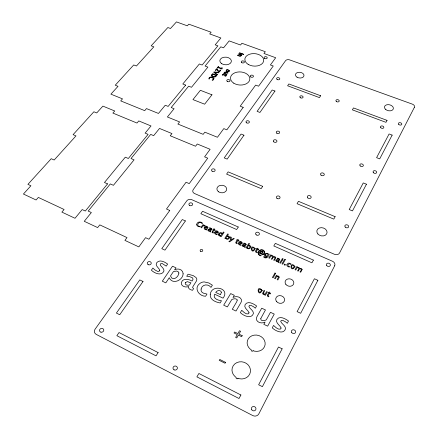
<?xml version="1.0" encoding="UTF-8"?>
<svg xmlns="http://www.w3.org/2000/svg" width="438" height="438" viewBox="0 0 438 438"><rect width="100%" height="100%" fill="white"/><g stroke="black" fill="none" stroke-linecap="round" stroke-linejoin="round"><path stroke-width="0.66" d="M294.243 266.205C292.217 272.337 289.633 262.701 294.243 266.205M201.108 289.025L201.102 290.662L201.83 292.064L203.254 293.093L206.971 294.073L205.625 296.225C198.721 296.367 193.377 287.711 200.117 283.282A6.674 5.732 2.1 0 1 204.185 281.908L208.931 283.008L212.386 285.204L211.006 287.41C208.307 283.605 202.126 284.142 201.108 289.025M212.041 75.287C212.43 76.935 215.365 77.208 216.06 75.528L212.715 74.257L212.041 75.287M224.699 72.741L224.962 73.458L226.988 74.219L226.698 74.597L223.572 73.42L223.862 73.042L224.453 73.266C223.473 71.131 227.399 72.182 228.017 72.905L227.722 73.277L225.351 72.407L224.699 72.741M188.532 286.797C188.181 289.053 190.859 289.934 192.583 290.285L193.601 288.527L192.572 287.651L192.966 286.534L196.635 280.692L196.832 279.083L196.109 277.61L193.295 275.644L188.066 274.188L186.708 276.241L189.293 276.488L192.468 277.801L193.07 279.22L192.058 281.065C188.855 279.033 182.547 277.84 181.283 282.724L181.409 284.147L182.197 285.412A5.409 4.615 -0.7 0 0 185.816 286.956L188.532 286.797M212.748 231.992L213.47 232.698L213.224 233.076L211.987 232.304L213.301 229.758L212.83 229.55L213.925 228.811L214.636 229.063L214.242 229.654L215.217 230.092L214.948 230.498L213.974 230.059L212.748 231.992M238.447 243.227L238.524 243.928A1.96 1.604 6.2 0 0 239.236 244.787L240.922 245.362L241.196 244.919L239.531 244.322L239.367 242.937C245.734 246.167 240.161 237.954 238.447 243.227M257.927 252.655L258.699 254.757L260.369 255.693L260.993 255.858L261.196 255.518C255.869 255.135 259.619 247.766 263.43 250.651C266.841 253.137 259.329 257.139 263.276 251.79C261.973 250.541 259.4 251.313 259.455 253.224L260.303 253.947L261.475 253.772C262.039 256.482 265.68 253.405 264.64 251.543C263.353 248.576 258.31 249.479 257.927 252.655M213.952 78.561L213.24 79.924L212.72 80.357L212.151 80.138C215.956 78.418 209.178 75.719 209.265 79.043L208.745 78.845C209.036 76.261 213.136 76.513 213.952 78.561M262.242 290.399C257.807 298.793 255.852 283.364 262.242 290.399M246.2 244.294L245.039 246.578L245.214 247.382L244.634 247.24A0.63 0.515 6.9 0 1 244.262 246.742L242.805 246.424L242.099 245.45C242.471 243.386 245.039 245.844 245.411 244.399L244.957 243.813L243.599 243.55L243.884 243.09L245.346 243.451L246.2 244.294M210.229 294.451C209.632 299.827 215.852 302.187 220.128 302.965L221.469 300.758C218.901 300.298 215.808 299.745 214.401 297.265L214.198 295.836L214.686 294.205L223.046 298.168C230.76 288.089 211.423 283.643 210.229 294.451M261.437 290.093C259.197 296.521 256.772 286.425 261.437 290.093M255.272 248.735C250.963 256.46 249.206 242.241 255.272 248.735M214.609 232.562L214.664 233.24A1.938 1.571 3.3 0 0 215.348 234.084L217.007 234.648L217.292 234.215L215.655 233.629L215.523 232.271C221.798 235.403 216.377 227.415 214.609 232.562M254.505 248.456C252.299 254.369 250.076 245.066 254.505 248.456M241.546 242.559L241.343 243.287L239.657 242.532L240.692 241.973L241.546 242.559M204.19 227.897L204.245 228.57A1.927 1.56 2 0 0 204.913 229.408L206.555 229.966L206.845 229.534L205.225 228.959L205.11 227.618C211.335 230.7 205.986 222.805 204.19 227.897M265.368 254.982L265.516 255.704L266.928 256.049L268.105 254.642C267.645 253.213 265.581 253.542 265.368 254.982M211.8 228.937L210.574 231.149L210.722 231.932L210.152 231.79A0.619 0.504 2.5 0 1 209.802 231.308L208.379 230.996L207.716 230.054C207.721 228.264 214.74 230.366 209.265 228.214L209.561 227.765L210.333 227.897L211.8 228.937M260.796 318.525L261.026 319.932C262.515 321.262 264.711 320.605 266.315 319.844L270.476 312.316L274.248 314.09L267.645 326.151L263.835 324.334L265.099 322.045C262.269 323.682 257.938 323.074 256.504 319.888L256.367 318.295L256.986 316.592L261.716 308.188L265.461 309.951L260.796 318.525M264.552 254.85C264.289 256.186 266.112 257.007 267.131 256.301L266.496 257.21A1.035 0.854 9.7 0 1 265.598 257.456L263.955 256.504L263.583 256.964C265.932 259.526 268.631 256.772 269.255 254.21L268.198 253.952A1.56 1.281 9.7 0 0 267.459 253.323L265.631 253.378L264.552 254.85M278.535 276.909L277.15 279.663L277.878 279.991L279.367 277.183L278.634 276.11L276.832 276.159L277.183 275.54L276.455 275.212L274.593 278.497L275.321 278.825L276.526 276.696L277.834 276.449L278.535 276.909M220.111 70.075C219.263 73.009 217.593 69.313 216.596 68.662L215.272 70.321L215.764 70.507L216.733 69.297L217.85 71.153L218.693 71.608A1.177 0.788 2.5 0 0 219.471 71.613L220.517 70.704L220.61 70.261L220.111 70.075M217.691 231.905L217.472 232.616L215.825 231.877L216.865 231.33L217.691 231.905M207.273 227.251L207.048 227.957L205.411 227.223L206.451 226.681L207.273 227.251M241.174 55.56C240.736 57.258 238.371 55.593 237.456 55.407L237.741 55.051C238.228 55.517 241.519 56.688 240.429 54.881L238.442 54.153L238.721 53.797L241.787 54.92L241.508 55.281L240.933 55.068L241.174 55.56M263.32 293.301L263.649 293.931L264.853 293.964L265.34 293.778L266.589 291.582L267.328 291.922L265.401 295.316L264.661 294.977L265.023 294.336L263.621 294.533L262.504 293.717L264.01 290.389L264.744 290.728L263.32 293.301M278.738 261.667L278.946 262.499L278.354 262.351A0.641 0.531 11.4 0 1 277.96 261.836L276.471 261.508L275.721 260.506C276.044 258.376 278.716 260.917 279.039 259.422L278.557 258.814L277.172 258.551L277.446 258.075L279.772 259.115L278.738 261.667M250.06 246.523C250.18 248.122 247.842 249.118 247.229 247.371L248.105 245.948L249.244 245.855L250.06 246.523M237.226 300.096L236.728 301.76L232.282 309.277L235.989 311.046L240.873 302.729L241.502 301.076L241.393 299.537C239.986 296.433 235.781 295.946 233.016 297.462L234.314 295.289L230.673 293.575L223.681 305.171L227.355 306.923L231.757 299.57C233.339 298.858 235.496 298.201 236.963 299.499L237.226 300.096M196.7 224.218L196.914 225.493L197.626 226.178L199.52 226.84L200.325 226.386C194.844 226.868 199.301 219.498 202.17 223.67L202.531 223.134C200.818 221.343 197.335 221.519 196.7 224.218M250.881 246.72C250.914 248.702 247.782 249.78 246.994 247.76L246.671 248.105L246.057 247.831L248.833 243.32L249.529 243.627L248.319 245.603L249.999 245.526L250.881 246.72M228.828 237.04C228.91 238.595 226.605 239.597 226.008 237.872L226.9 236.476L228.039 236.383L228.828 237.04M230.656 236.98L230.18 240.676L228.86 241.508L229.578 241.831L234.292 238.606L233.64 238.316L231.023 240.084L231.401 237.314L230.656 236.98M260.079 252.852L260.358 253.531L261.322 253.476L262.543 251.888L261.125 251.609L260.079 252.852M219.274 234.489L219.367 235.211L220.725 235.545L222.044 234.062C221.524 232.567 219.547 233.109 219.274 234.489M221.332 292.261L220.538 294.719L215.715 292.442C216.821 290.717 219.394 289.666 220.976 291.385L221.332 292.261M229.643 237.237C229.621 239.164 226.539 240.248 225.762 238.25L225.433 238.59L224.831 238.321L227.689 233.897L228.368 234.199L227.125 236.137L228.795 236.066L229.643 237.237M218.458 234.39C218.108 235.715 219.936 236.449 220.916 235.792L220.549 236.356L221.234 236.668L224.081 232.288L223.396 231.981L222.285 233.689C221.573 231.839 218.77 232.649 218.458 234.39M178.901 273.033C178.567 275.688 176.459 278.311 173.733 278.732L171.729 278.037L170.491 275.94L173.448 271.571L176.717 271.029L178.529 272.02L178.901 273.033M183.128 273.81C182.876 280.517 172.167 284.979 169.287 277.719L165.805 282.877L162.301 281.196L172.512 266.195L175.977 267.826L174.587 269.885C177.697 267.722 183.358 269.611 183.128 273.81M286.967 264.53L286.89 264.891A2.228 1.834 12.8 0 0 287.147 265.948L288.631 266.901L289.359 267.065L289.638 266.561C286.107 266.819 288.708 261.858 290.761 264.459L291.035 263.972L289.151 263.139A1.845 1.517 12.8 0 0 287.974 263.32L286.967 264.53M281.087 328.035L280.506 329.064C277.752 329.869 275.464 327 273.564 325.45L272.255 327.859C275.316 330.947 283.813 335.01 285.56 328.659C285.406 325.456 281.743 324.131 280.703 321.393L281.245 320.463L282.767 320.397L285.466 321.782L287.295 323.293L288.511 320.999C285.472 318.809 279.674 315.344 276.871 319.499C275.223 323.162 280.074 325.073 281.087 328.035M295.037 266.851C289.348 274.007 290.027 259.247 295.037 266.851M249.052 312.809L248.45 313.805C245.767 314.594 243.533 311.829 241.705 310.29L240.342 312.639C243.375 315.716 251.587 319.543 253.454 313.416C253.405 310.312 249.819 309.014 248.877 306.348L249.446 305.45L250.947 305.385L253.569 306.737L255.332 308.199L256.602 305.97C253.607 303.78 247.968 300.506 245.149 304.509C243.402 308.024 248.138 309.934 249.052 312.809M229.496 70.94C224.76 75.161 225.329 65.941 229.496 70.94M276.608 260.353L276.723 260.982L277.451 261.251L278.059 261.223L278.535 260.402L277.243 260.046L276.608 260.353M302.121 269.474L300.692 272.266L299.959 271.938C301.634 270.783 301.815 267.881 299.406 268.992L298.223 271.16L297.49 270.832C299.176 269.682 299.351 266.775 296.942 267.892L295.754 270.054L295.026 269.726L296.8 266.507L297.528 266.83L297.194 267.432L298.93 267.366L299.658 268.532L301.377 268.456L302.121 269.474M242.981 245.302L243.074 245.915L243.78 246.172L244.382 246.151L244.88 245.351L243.616 245.001L242.981 245.302M267.443 295.081L267.596 296.351L268.697 296.849L268.937 296.422L268.122 295.623L269.31 293.422L270.372 293.914L270.635 293.455L269.567 292.962L269.95 292.283L269.178 292.004L268.833 292.617L268.324 292.381L268.061 292.847L268.571 293.082L267.443 295.081M211.609 74.964L211.494 75.287A2.004 1.358 2.1 0 0 211.762 76.19C213.257 77.712 215.983 77.367 216.832 75.298L212.583 73.688L211.609 74.964M159.771 270.372L159.109 271.286L157.614 271.401L154.789 269.852L152.895 268.034L151.384 270.197C154.34 273.263 161.814 276.438 163.965 270.936C164.091 268.308 161.37 266.95 160.209 264.88L160.762 263.583L162.219 263.523L166.216 266.129L167.628 264.076C164.748 261.875 159.541 259.126 156.7 262.707C154.702 265.8 159.087 267.744 159.771 270.372M221.874 67.819L221.644 68.454L218.31 67.206L218.754 66.653L218.332 66.494L217.149 67.972L217.571 68.131L218.014 67.578L221.924 69.04L222.307 67.983L221.874 67.819M275.82 257.725L274.33 260.457L273.613 260.134C275.316 259.022 275.551 256.164 273.148 257.254L271.916 259.373L271.199 259.05C272.907 257.944 273.137 255.086 270.739 256.181L269.501 258.294L268.79 257.971L270.635 254.823L271.341 255.14L270.996 255.732L272.721 255.666L273.405 256.81L275.108 256.734L275.82 257.725M253.065 350.674L253.027 350.778A0.942 0.849 14.2 0 1 251.773 351.117A0.942 0.849 14.2 0 1 251.341 349.951L250.207 349.081A9.088 8.125 14.2 0 1 251.784 335.842A9.088 8.125 14.2 0 1 265.072 342.363A9.088 8.125 14.2 0 1 254.434 351.156L253.065 350.674M237.96 378.218L237.916 378.328A0.969 0.898 14.2 0 1 236.624 378.684A0.969 0.898 14.2 0 1 236.197 377.457L235.047 376.543A9.313 8.568 14.3 0 1 236.859 362.609A9.313 8.568 14.3 0 1 250.405 369.458A9.313 8.568 14.3 0 1 239.362 378.722L237.96 378.218M255.688 251.007L255.819 252.173L256.865 252.633L257.101 252.239L256.334 251.505L257.489 249.496L258.502 249.95L258.759 249.523L257.747 249.074L258.119 248.456L257.38 248.198L257.046 248.757L256.558 248.543L256.301 248.965L256.788 249.184L255.688 251.007M208.587 229.912L208.663 230.503L209.348 230.755L209.944 230.733L210.459 229.961L209.227 229.621L208.587 229.912M185.455 282.614L185.203 283.249C185.17 285.346 187.951 285.412 189.44 285.089L190.93 282.8L187.218 281.645L185.455 282.614M235.923 242.165L236.033 243.309L237.062 243.758L237.303 243.375L236.553 242.652L237.746 240.676L238.743 241.124L239 240.708L238.009 240.259L238.387 239.657L237.664 239.4L237.314 239.953L236.838 239.739L236.58 240.155L237.057 240.369L235.923 242.165M228.986 70.945L228.866 71.23C228.231 71.969 226.019 71.372 226.462 70.315L227.557 70.036L228.986 70.945M222.416 74.767L222.252 75.095L222.646 75.243L223.353 74.849L225.378 75.582L224.951 76.124L225.378 76.289L226.665 75.582L225.871 74.947L225.669 75.205L223.407 74.405L222.416 74.767M414.408 107.283L339.532 253.016A3.991 3.17 16.4 0 1 334.413 254.275L194.642 193.569A3.696 2.863 1 0 1 193.196 189.665L285.56 60.69A3.165 2.08 6.4 0 1 289.726 59.913L412.273 104.107A3.405 2.25 13.9 0 1 414.408 107.283M334.665 265.778L258.874 413.795A4.637 4.364 27.2 0 1 252.742 415.553L96.278 334.413A4.353 3.778 -17.2 0 1 95.084 329.201L186.78 200.845A3.739 2.94 0.3 0 1 191.86 199.723L332.469 261.256A4.041 3.258 16.9 0 1 334.665 265.778M282.149 348.801L262.395 386.666L258.634 384.767L278.48 347.027L282.149 348.801M317.873 280.309L300.671 313.285L297.106 311.626L314.396 278.749L317.873 280.309M366.458 184.206L352.48 210.908L349.206 209.556L363.261 182.925L366.458 184.206M392.152 135.112L379.713 158.879L376.592 157.669L389.103 133.968L392.152 135.112M335.125 216.668L333.8 219.126L297.057 203.697L298.459 201.316L335.125 216.668M387.039 120.373L385.977 122.344L352.366 109.845L353.488 107.934L387.039 120.373M240.9 394.994L239.006 398.52L196.897 376.861L198.89 373.472L240.9 394.994M313.384 260.112L311.933 262.811L273.81 245.959L275.343 243.347L313.384 260.112M284.585 264.136L284.174 264.864L285.078 265.269L285.488 264.541L284.585 264.136M242.198 335.689L241.639 336.669L238.392 335.086L236.755 337.961L235.639 337.419L237.281 334.55L234.04 332.968L234.604 331.993L237.845 333.57L239.471 330.728L240.577 331.265L238.951 334.112L242.198 335.689M285.341 259.586L282.718 264.213L281.995 263.89L284.623 259.263L285.341 259.586M274.27 274.221L272.403 277.5L273.131 277.829L274.998 274.549L274.27 274.221M274.949 273.038L274.61 273.63L275.338 273.958L275.672 273.367L274.949 273.038M282.368 260.062L280.555 263.243L279.833 262.92L281.65 259.745L282.368 260.062M283.019 258.913L282.696 259.488L281.979 259.17L282.307 258.595L283.019 258.913M225.526 362.363L225.028 363.244L219.214 360.326L219.723 359.45L225.526 362.363M158.123 352.585L156.037 355.848L116.858 335.694L119.026 332.551L158.123 352.585M238.267 227.01L236.651 229.539L200.867 213.722L202.553 211.275L238.267 227.01M262.669 186.331L261.19 188.636L226.605 174.116L228.149 171.877L262.669 186.331M320.638 95.747L319.45 97.603L287.613 85.766L288.861 83.959L320.638 95.747M204.995 225.46L204.655 225.959L202.909 225.904L201.584 227.859L200.911 227.557L202.92 224.601L203.588 224.902L203.216 225.455L203.621 225.28A1.336 1.079 1.8 0 1 204.792 225.351L204.995 225.46M143.018 281.475L119.727 314.741L116.404 313.066L139.771 279.904L143.018 281.475M185.405 220.938L164.956 250.142L161.786 248.669L182.307 219.547L185.405 220.938M243.966 135.2L227.174 159.12L224.229 157.899L241.081 134.044L243.966 135.2M274.965 91.044L259.937 112.451L257.111 111.356L272.195 90.004L274.965 91.044M169.758 210.481L148.904 239.219L145.564 237.67L138.819 246.906L124.918 240.385L127.009 237.604L99.782 224.875L97.641 227.585L84.255 221.305L91.356 212.534L88.186 211.067L110.31 183.927L113.415 185.318L134.066 159.837L131.022 158.529L150.688 134.406L153.672 135.649L159.514 128.438L171.953 133.563L170.218 135.764L195.562 146.243L197.253 143.993L210.114 149.292L204.595 156.853L207.721 158.156L189.243 183.621L186.046 182.241L166.489 209.019L169.758 210.481M243.189 107.359L226.84 129.84L223.791 128.613L217.445 137.275L204.825 132.156L203.183 134.346L177.905 124.063L179.596 121.928L167.387 116.973L174.1 108.706L171.187 107.54L188.641 86.177L191.499 87.288L207.886 67.107L205.083 66.05L220.796 46.817L223.55 47.824L229.173 40.898L240.533 45.01L241.918 43.269L265.319 51.711L263.977 53.491L275.688 57.728L270.394 64.955L273.268 66.007L258.579 86.198L255.65 85.098L240.199 106.199L243.189 107.359M243.736 54.257L243.462 54.613L242.904 54.411L243.183 54.055L243.736 54.257M242.625 53.852L242.345 54.208L239.279 53.086L239.559 52.73L242.625 53.852M211.959 94.8L204.645 104.195L192.961 99.601L200.374 90.305L211.959 94.8M217.412 74.564L217.133 74.914L213.706 72.286L214.001 71.909L219.088 72.451L218.77 72.85L214.604 72.407L217.412 74.564M107.551 183.889L85.339 211.028L82.185 209.567L75.013 218.277L61.878 212.107L64.09 209.484L38.352 197.434L36.091 199.991L23.428 194.039L30.912 185.761L27.912 184.365L51.23 158.704L54.175 160.023L75.982 135.895L73.091 134.647L93.88 111.767L96.716 112.949L102.897 106.111L114.729 110.989L112.889 113.075L136.984 123.051L138.786 120.915L151.011 125.958L145.109 133.125L148.082 134.367L128.339 158.485L125.306 157.176L104.458 182.509L107.551 183.889M185.652 85.103L168.137 106.407L165.241 105.246L158.463 113.447L146.478 108.586L144.721 110.655L120.713 100.888L122.509 98.862L110.902 94.154L118.014 86.319L115.243 85.207L133.727 64.944L136.448 66.001L153.842 46.828L151.17 45.82L167.858 27.528L170.486 28.492L176.465 21.9L187.316 25.826L188.789 24.167L211.127 32.231L209.692 33.923L220.867 37.969L215.184 44.84L217.921 45.842L202.153 65.027L199.361 63.975L182.805 83.997L185.652 85.103M321.049 175.156A1.9 1.407 11.4 0 0 324.219 174.871A1.9 1.407 11.4 0 0 321.979 172.884A1.9 1.407 11.4 0 0 321.049 175.156M307.815 197.927A1.949 1.484 11.3 0 0 311.079 197.62A1.949 1.484 11.3 0 0 308.812 195.529A1.949 1.484 11.3 0 0 307.815 197.927M273.783 141.835A1.818 1.319 7 0 0 276.865 141.573A1.818 1.319 7 0 0 274.801 139.727A1.818 1.319 7 0 0 273.783 141.835M398.81 124.491A1.736 1.177 14 0 0 401.717 124.469A1.736 1.177 14 0 0 399.763 122.651A1.736 1.177 14 0 0 398.81 124.491M345.248 227.098A1.944 1.5 15.7 0 0 348.528 227.054A1.944 1.5 15.7 0 0 346.453 224.771A1.944 1.5 15.7 0 0 345.248 227.098M212.118 171.17A1.801 1.363 2.5 0 0 215.096 170.53A1.801 1.363 2.5 0 0 212.813 168.876A1.801 1.363 2.5 0 0 212.118 171.17M277.166 79.502A1.615 1.09 6.1 0 0 279.783 78.999A1.615 1.09 6.1 0 0 277.637 77.668A1.615 1.09 6.1 0 0 277.166 79.502M373.494 172.725A1.834 1.325 14.8 0 0 376.576 172.692A1.834 1.325 14.8 0 0 374.567 170.661A1.834 1.325 14.8 0 0 373.494 172.725M246.561 122.815A1.703 1.215 4.7 0 0 249.348 122.246A1.703 1.215 4.7 0 0 247.131 120.768A1.703 1.215 4.7 0 0 246.561 122.815M277.03 198.414A1.861 1.434 8.7 0 0 280.041 197.73A1.861 1.434 8.7 0 0 277.566 195.983A1.861 1.434 8.7 0 0 277.03 198.414M336.269 101.381A1.67 1.133 10 0 0 339.111 101.364A1.67 1.133 10 0 0 337.337 99.64A1.67 1.133 10 0 0 336.269 101.381M317.884 233.963A5.19 4.079 14 0 0 326.693 233.832A5.19 4.079 14 0 0 321.268 227.667A5.19 4.079 14 0 0 317.884 233.963M218.496 191.762A4.911 3.794 3.4 0 0 226.594 189.95A4.911 3.794 3.4 0 0 220.309 185.378A4.911 3.794 3.4 0 0 218.496 191.762M385.544 109.341A4.533 3.033 12.9 0 0 393.149 109.281A4.533 3.033 12.9 0 0 388.09 104.622A4.533 3.033 12.9 0 0 385.544 109.341M297.068 77.208A4.298 2.863 7.2 0 0 303.961 75.867A4.298 2.863 7.2 0 0 298.163 72.358A4.298 2.863 7.2 0 0 297.068 77.208M251.801 409.82A2.31 2.174 26 0 0 255.748 409.727A2.31 2.174 26 0 0 253.531 406.475A2.31 2.174 26 0 0 251.801 409.82M148.214 264.683A2.004 1.67 -5.5 0 0 151.247 263.189A2.004 1.67 -5.5 0 0 148.274 261.787A2.004 1.67 -5.5 0 0 148.214 264.683M100.97 332.163A2.174 1.889 -16.8 0 0 103.751 329.77A2.174 1.889 -16.8 0 0 100.214 328.982A2.174 1.889 -16.8 0 0 100.97 332.163M174.094 369.847A2.212 2.048 -6.2 0 0 177.395 368.008A2.212 2.048 -6.2 0 0 174.072 366.299A2.212 2.048 -6.2 0 0 174.094 369.847M326.803 265.663A2.02 1.632 16.7 0 0 330.219 265.614A2.02 1.632 16.7 0 0 328.106 263.139A2.02 1.632 16.7 0 0 326.803 265.663M291.79 332.645A2.157 1.872 18.9 0 0 295.453 332.579A2.157 1.872 18.9 0 0 293.285 329.754A2.157 1.872 18.9 0 0 291.79 332.645M189.468 205.345A1.872 1.473 0.4 0 0 192.589 204.645A1.872 1.473 0.4 0 0 190.251 202.865A1.872 1.473 0.4 0 0 189.468 205.345M256.241 234.872A1.933 1.56 7.9 0 0 259.389 234.127A1.933 1.56 7.9 0 0 256.86 232.239A1.933 1.56 7.9 0 0 256.241 234.872M200.555 251.281A1.314 1.084 1.5 0 0 202.728 250.766A1.314 1.084 1.5 0 0 201.08 249.457A1.314 1.084 1.5 0 0 200.555 251.281M221.732 63.718A5.793 3.843 2.8 0 0 231.269 61.928A5.793 3.843 2.8 0 0 223.829 57.263A5.793 3.843 2.8 0 0 221.732 63.718M241.792 62.683A1.582 1.051 3.8 0 0 244.388 62.201A1.582 1.051 3.8 0 0 242.334 60.92A1.582 1.051 3.8 0 0 241.792 62.683M264.64 58.446A1.571 1.035 5.1 0 0 267.202 57.969A1.571 1.035 5.1 0 0 265.127 56.705A1.571 1.035 5.1 0 0 264.64 58.446M248.154 64.359A9.461 6.247 4.4 0 0 263.572 61.408A9.461 6.247 4.4 0 0 251.133 53.825A9.461 6.247 4.4 0 0 248.154 64.359M227.306 81.446A1.621 1.1 3.1 0 0 229.977 80.937A1.621 1.1 3.1 0 0 227.897 79.596A1.621 1.1 3.1 0 0 227.306 81.446M250.815 76.978A1.61 1.084 4.5 0 0 253.449 76.475A1.61 1.084 4.5 0 0 251.346 75.15A1.61 1.084 4.5 0 0 250.815 76.978M233.799 83.198A9.691 6.565 3.8 0 0 249.665 80.088A9.691 6.565 3.8 0 0 237.046 72.144A9.691 6.565 3.8 0 0 233.799 83.198M285.905 284.486A4.429 3.701 14 0 0 293.471 284.355A4.429 3.701 14 0 0 289.003 278.798A4.429 3.701 14 0 0 285.905 284.486M276.52 301.486A4.5 3.838 14.1 0 0 284.218 301.349A4.5 3.838 14.1 0 0 279.723 295.601A4.5 3.838 14.1 0 0 276.52 301.486M300.419 97.762A1.659 1.133 7.8 0 0 303.08 97.231A1.659 1.133 7.8 0 0 300.846 95.84A1.659 1.133 7.8 0 0 300.419 97.762M360.178 165.887A1.818 1.309 13.6 0 0 363.239 165.854A1.818 1.309 13.6 0 0 361.268 163.856A1.818 1.309 13.6 0 0 360.178 165.887M276.871 133.234A1.725 1.243 7 0 0 279.668 132.648A1.725 1.243 7 0 0 277.374 131.137A1.725 1.243 7 0 0 276.871 133.234M380.825 127.776A1.741 1.194 13.3 0 0 383.748 127.754A1.741 1.194 13.3 0 0 381.821 125.925A1.741 1.194 13.3 0 0 380.825 127.776"/></g></svg>
